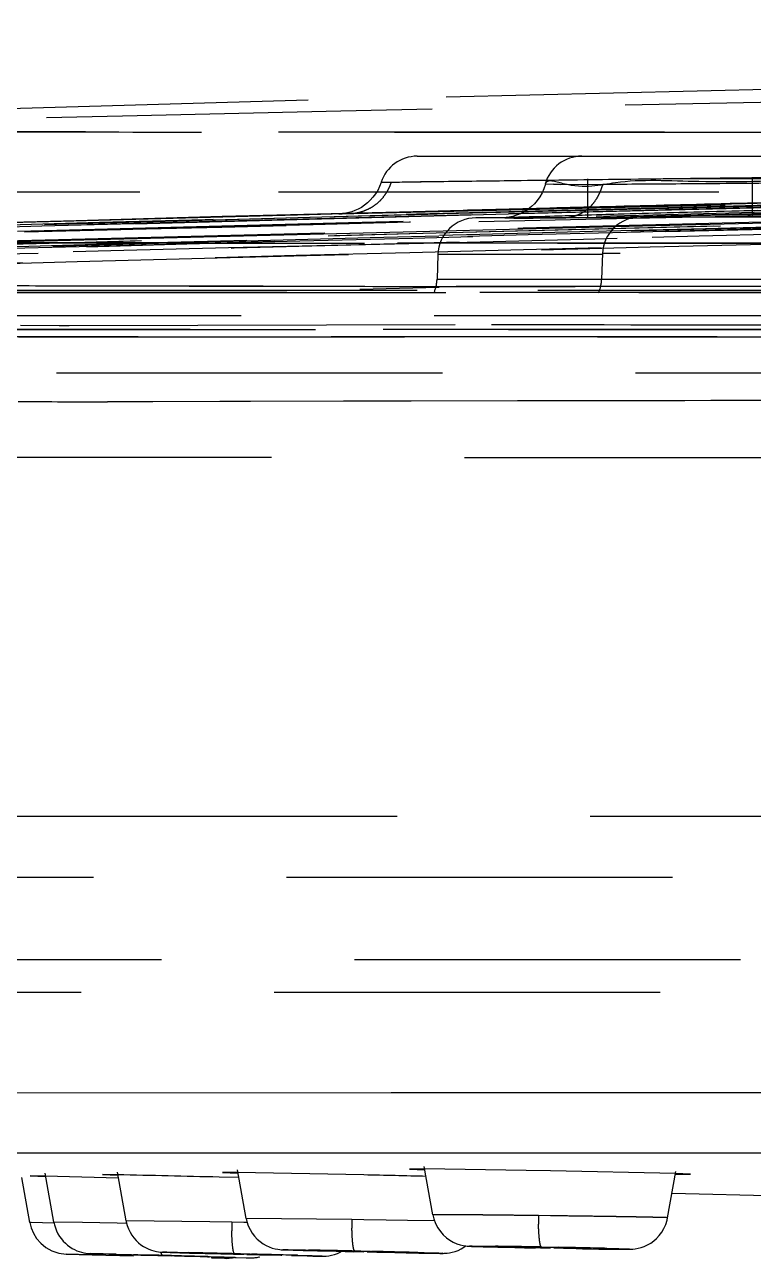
# Model space of a CAD drawing. Header units: millimetres. Extents: x 3819 to 4365, y -2661 to -1889.
# Drawn here: x 4150.827 to 4153.224, y -2175.656 to -2171.597 of the extents above; entities that cross this region are included whole.
import ezdxf

# ---------------------------------------------------------------- set-up
doc = ezdxf.new("R2010")
doc.units = ezdxf.units.MM
doc.header["$LTSCALE"] = 0.1
doc.linetypes.add('HIDDENX2', pattern=[19.05, 12.7, -6.35])
doc.layers.add('HIDDEN', color=8, linetype='HIDDENX2')

msp = doc.modelspace()

# ---------------------------------------------------------------- linework, layer by layer
at = {"layer": 'HIDDEN'}
for p, q in [((4152.1181, -2172.0295), (4156.6643, -2172.0295)), ((4155.304, -2172.0779), (4152.001, -2172.1155)), ((4156.103, -2172.1045), (4152.6794, -2172.1045)), ((4152.6794, -2172.2295), (4152.6794, -2172.1045)), ((4153.221, -2172.2295), (4153.221, -2172.1045)), ((4151.8624, -2172.2194), (4155.4242, -2172.1351)), ((4151.9994, -2172.1155), (4152.0335, -2172.1149)), ((4152.001, -2172.1155), (4151.9994, -2172.1155)), ((4152.5663, -2172.1217), (4152.5391, -2172.1222)), ((4152.5882, -2172.1222), (4152.5663, -2172.1222)), ((4152.589, -2172.1223), (4152.7289, -2172.1216)), ((4151.4767, -2172.2284), (4148.7674, -2172.3055)), ((4151.8962, -2172.2181), (4151.8591, -2172.2193)), ((4152.4451, -2172.2301), (4152.4562, -2172.2296)), ((4152.4562, -2172.2296), (4152.4691, -2172.2291)), ((4152.4691, -2172.2291), (4152.4889, -2172.2284)), ((4152.4889, -2172.2284), (4152.5122, -2172.2276)), ((4152.5122, -2172.2276), (4152.5393, -2172.2267)), ((4152.5393, -2172.2267), (4152.5703, -2172.2257)), ((4152.5703, -2172.2257), (4152.6056, -2172.2246)), ((4152.6056, -2172.2246), (4152.6454, -2172.2234)), ((4152.6454, -2172.2234), (4152.6899, -2172.2221)), ((4152.6899, -2172.2221), (4152.7392, -2172.2207)), ((4152.7392, -2172.2207), (4152.7657, -2172.2199)), ((4152.8378, -2172.2179), (4152.9016, -2172.2162)), ((4152.8531, -2172.2295), (4156.4709, -2172.2295)), ((4152.9016, -2172.2162), (4152.9531, -2172.2148)), ((4152.9531, -2172.2148), (4153.008, -2172.2134)), ((4153.008, -2172.2134), (4153.0661, -2172.2118)), ((4153.0661, -2172.2118), (4153.1276, -2172.2103)), ((4153.1276, -2172.2103), (4153.1925, -2172.2086)), ((4153.1925, -2172.2086), (4153.2376, -2172.2075)), ((4152.8271, -2172.2325), (4152.3114, -2172.2325)), ((4152.412, -2172.2317), (4152.4136, -2172.2316)), ((4152.4136, -2172.2316), (4152.416, -2172.2314)), ((4152.416, -2172.2314), (4152.421, -2172.2312)), ((4152.421, -2172.2312), (4152.4275, -2172.2308)), ((4152.4275, -2172.2308), (4152.4355, -2172.2305)), ((4152.4355, -2172.2305), (4152.4451, -2172.2301)), ((4152.436, -2172.2336), (4152.4536, -2172.2336)), ((4152.6027, -2172.232), (4152.4365, -2172.2336)), ((4152.4536, -2172.2336), (4152.4748, -2172.2334)), ((4152.4748, -2172.2334), (4152.5, -2172.2332)), ((4152.5, -2172.2332), (4152.5295, -2172.2329)), ((4152.5295, -2172.2329), (4152.5636, -2172.2325)), ((4152.5636, -2172.2325), (4152.6024, -2172.232)), ((4152.7282, -2172.3502), (4152.7252, -2172.4339)), ((4156.5959, -2172.3502), (4152.7282, -2172.3502)), ((4152.1864, -2172.3532), (4152.1836, -2172.4339)), ((4152.7281, -2172.3532), (4152.1864, -2172.3532)), ((4148.705, -2172.4701), (4166.5348, -2172.4701)), ((4148.7139, -2172.4701), (4170.6678, -2172.4701)), ((4148.9427, -2172.4702), (4169.3362, -2172.4702)), ((4152.1902, -2172.4611), (4151.9291, -2172.4682)), ((4152.1836, -2172.4339), (4155.7169, -2172.4339)), ((4148.4109, -2172.4782), (4150.9429, -2172.4782)), ((4195.5047, -2172.4781), (4148.4585, -2172.4781)), ((4150.9429, -2172.4782), (4187.1331, -2172.4782)), ((4170.5888, -2172.5546), (4148.6996, -2172.5546)), ((4150.8137, -2172.5859), (4150.9405, -2172.5863)), ((4150.9405, -2172.5863), (4150.9486, -2172.5863)), ((4150.9486, -2172.5863), (4150.9728, -2172.5864)), ((4150.9728, -2172.5864), (4152.3628, -2172.5836)), ((4152.3628, -2172.5836), (4152.4868, -2172.5836)), ((4152.4868, -2172.5836), (4152.5232, -2172.5837)), ((4152.5232, -2172.5837), (4152.5942, -2172.5838)), ((4152.5942, -2172.5838), (4152.7335, -2172.5839)), ((4152.7335, -2172.5839), (4152.8208, -2172.5841)), ((4152.8208, -2172.5841), (4152.9043, -2172.5842)), ((4148.9016, -2172.6236), (4160.7251, -2172.6237)), ((4153.2759, -2172.5999), (4149.4467, -2172.5999)), ((4150.5138, -2172.5999), (4155.4802, -2172.5999)), ((4149.0261, -2172.7421), (4160.7339, -2172.7421)), ((4151.1112, -2172.8375), (4151.0998, -2172.8375)), ((4151.2002, -2172.8375), (4151.1112, -2172.8375)), ((4151.2486, -2172.8375), (4151.2002, -2172.8375)), ((4151.4687, -2172.837), (4151.2486, -2172.8375)), ((4151.57, -2172.8368), (4151.4687, -2172.837)), ((4151.8761, -2172.8358), (4151.57, -2172.8368)), ((4151.9152, -2172.8357), (4151.8761, -2172.8358)), ((4152.004, -2172.8355), (4151.9152, -2172.8357)), ((4152.0987, -2172.8353), (4152.004, -2172.8355)), ((4152.4482, -2172.8346), (4152.0987, -2172.8353)), ((4152.6383, -2172.8344), (4152.4482, -2172.8346)), ((4152.659, -2172.8344), (4152.6383, -2172.8344)), ((4152.9987, -2172.8341), (4152.659, -2172.8344)), ((4153.0845, -2172.834), (4152.9987, -2172.8341)), ((4153.3714, -2172.8339), (4153.0845, -2172.834)), ((4153.5442, -2173.0221), (4148.0859, -2173.02)), ((4150.9182, -2174.2024), (4150.1616, -2174.2026)), ((4150.9808, -2174.2023), (4150.9182, -2174.2024)), ((4151.0563, -2174.2024), (4150.9808, -2174.2023)), ((4151.532, -2174.2025), (4151.0563, -2174.2024)), ((4151.585, -2174.2025), (4151.532, -2174.2025)), ((4151.6864, -2174.2026), (4151.585, -2174.2025)), ((4169.1971, -2174.2026), (4151.6864, -2174.2026)), ((4155.0867, -2174.6746), (4148.0983, -2174.6746)), ((4147.8382, -2174.7808), (4196.1253, -2174.7808)), ((4152.033, -2175.1117), (4148.7542, -2175.1137)), ((4152.0829, -2175.1117), (4152.033, -2175.1117)), ((4152.4269, -2175.1116), (4152.0829, -2175.1117)), ((4152.5453, -2175.1116), (4152.4269, -2175.1116)), ((4152.5564, -2175.1116), (4152.5453, -2175.1116)), ((4152.6764, -2175.1116), (4152.5564, -2175.1116)), ((4153.0084, -2175.1116), (4152.6764, -2175.1116)), ((4153.0597, -2175.1116), (4153.0084, -2175.1116)), ((4154.0146, -2175.1117), (4153.0597, -2175.1116)), ((4150.685, -2175.3094), (4150.95, -2175.3093)), ((4150.95, -2175.3093), (4151.25, -2175.3092)), ((4151.25, -2175.3092), (4151.475, -2175.3091)), ((4151.475, -2175.3091), (4151.5463, -2175.3091)), ((4151.5463, -2175.3091), (4151.5746, -2175.3091)), ((4151.5746, -2175.3091), (4151.9094, -2175.309)), ((4151.9094, -2175.309), (4151.9418, -2175.309)), ((4151.9418, -2175.309), (4152.2624, -2175.309)), ((4152.2624, -2175.309), (4152.4009, -2175.309)), ((4152.4009, -2175.309), (4152.555, -2175.309)), ((4152.555, -2175.309), (4152.6445, -2175.309)), ((4152.6445, -2175.309), (4153.0173, -2175.309)), ((4153.0173, -2175.309), (4153.045, -2175.309)), ((4153.045, -2175.309), (4154.0696, -2175.309)), ((4152.1699, -2175.5131), (4152.1418, -2175.3539)), ((4150.8439, -2175.539), (4150.8177, -2175.3901)), ((4150.8949, -2175.3862), (4150.8455, -2175.3852)), ((4150.8455, -2175.3852), (4150.8952, -2175.3869)), ((4150.9231, -2175.5374), (4150.8947, -2175.3765)), ((4151.1352, -2175.3923), (4150.8949, -2175.3862)), ((4151.1322, -2175.3816), (4151.0829, -2175.3809)), ((4151.0829, -2175.3809), (4151.1327, -2175.3828)), ((4151.1604, -2175.5328), (4151.1321, -2175.3723)), ((4151.5321, -2175.3908), (4151.4665, -2175.3892)), ((4151.5276, -2175.3738), (4151.4783, -2175.3736)), ((4151.4783, -2175.3736), (4151.5284, -2175.3756)), ((4151.5557, -2175.5249), (4151.5275, -2175.3649)), ((4151.9428, -2175.382), (4151.5276, -2175.3738)), ((4152.1419, -2175.3622), (4152.0926, -2175.3625)), ((4152.0926, -2175.3625), (4152.143, -2175.3648)), ((4152.4763, -2175.3668), (4152.1419, -2175.3622)), ((4152.557, -2175.3682), (4152.4763, -2175.3668)), ((4152.9684, -2175.3774), (4152.557, -2175.3682)), ((4152.9419, -2175.5228), (4152.9687, -2175.3711)), ((4153.0179, -2175.3798), (4152.9684, -2175.3774)), ((4152.9685, -2175.3803), (4153.0179, -2175.3798)), ((4152.9562, -2175.4422), (4154.1502, -2175.4711)), ((4152.5568, -2175.5163), (4152.5171, -2175.5158)), ((4150.8481, -2175.539), (4150.844, -2175.5389)), ((4150.9226, -2175.5403), (4150.8481, -2175.539)), ((4151.0169, -2175.5388), (4150.9231, -2175.5374)), ((4151.1312, -2175.5408), (4151.0169, -2175.5388)), ((4151.1619, -2175.5413), (4151.1312, -2175.5408)), ((4151.4363, -2175.5367), (4151.1605, -2175.5328)), ((4151.5083, -2175.5379), (4151.4363, -2175.5367)), ((4151.5476, -2175.5385), (4151.5083, -2175.5379)), ((4151.5593, -2175.5388), (4151.5476, -2175.5386)), ((4151.9033, -2175.529), (4151.5558, -2175.5248)), ((4151.9428, -2175.5296), (4151.9033, -2175.529)), ((4152.0157, -2175.5307), (4151.9428, -2175.5296)), ((4152.086, -2175.5318), (4152.0157, -2175.5307)), ((4152.1766, -2175.5334), (4152.086, -2175.5318)), ((4150.8969, -2175.6206), (4150.9168, -2175.6316)), ((4150.9168, -2175.6316), (4150.9395, -2175.6391)), ((4150.9395, -2175.6391), (4150.9636, -2175.6422)), ((4151.2893, -2175.6365), (4151.3057, -2175.637)), ((4151.3057, -2175.637), (4151.3697, -2175.6389)), ((4151.3697, -2175.6389), (4151.4718, -2175.6416)), ((4151.4254, -2175.6396), (4151.4226, -2175.6396)), ((4151.4226, -2175.6396), (4151.5147, -2175.6422)), ((4151.5051, -2175.6413), (4151.4254, -2175.6396)), ((4151.6823, -2175.6285), (4151.6922, -2175.6289)), ((4151.6922, -2175.6289), (4151.7106, -2175.6295)), ((4151.7106, -2175.6295), (4151.7433, -2175.6304)), ((4151.7433, -2175.6304), (4151.7902, -2175.6316)), ((4151.7902, -2175.6316), (4151.8517, -2175.6332)), ((4151.8206, -2175.6312), (4151.8178, -2175.6313)), ((4151.8178, -2175.6313), (4151.9099, -2175.6339)), ((4151.9, -2175.6326), (4151.8206, -2175.6312)), ((4151.8517, -2175.6332), (4151.9095, -2175.6345)), ((4151.9324, -2175.6333), (4151.9, -2175.6326)), ((4151.9099, -2175.6339), (4151.9428, -2175.6346)), ((4151.9131, -2175.6323), (4151.9685, -2175.6335)), ((4151.9428, -2175.6335), (4151.9324, -2175.6333)), ((4151.9651, -2175.634), (4151.9428, -2175.6335)), ((4151.9532, -2175.6349), (4151.9856, -2175.6356)), ((4152.0678, -2175.6369), (4151.9651, -2175.634)), ((4152.037, -2175.6365), (4152.065, -2175.6369)), ((4152.0448, -2175.6375), (4152.0818, -2175.6382)), ((4152.065, -2175.6369), (4152.0678, -2175.6369)), ((4152.0818, -2175.6382), (4152.124, -2175.639)), ((4152.124, -2175.639), (4152.1497, -2175.6394)), ((4152.1497, -2175.6394), (4152.1701, -2175.6397)), ((4152.1701, -2175.6397), (4152.1855, -2175.6399)), ((4152.1855, -2175.6399), (4152.1932, -2175.64)), ((4152.3098, -2175.6174), (4152.3213, -2175.6177)), ((4152.3213, -2175.6177), (4152.3353, -2175.6181)), ((4152.3353, -2175.6181), (4152.3618, -2175.6188)), ((4152.3618, -2175.6188), (4152.3838, -2175.6194)), ((4152.3838, -2175.6194), (4152.4097, -2175.62)), ((4152.4097, -2175.62), (4152.4391, -2175.6207)), ((4152.4345, -2175.6188), (4152.4318, -2175.619)), ((4152.4318, -2175.619), (4152.5243, -2175.6215)), ((4152.5136, -2175.6197), (4152.4345, -2175.6188)), ((4152.4391, -2175.6207), (4152.4718, -2175.6214)), ((4152.4718, -2175.6214), (4152.5075, -2175.6221)), ((4152.5459, -2175.6203), (4152.5136, -2175.6197)), ((4152.5243, -2175.6215), (4152.5568, -2175.6221)), ((4152.5274, -2175.619), (4152.5828, -2175.6201)), ((4152.5567, -2175.6205), (4152.5459, -2175.6203)), ((4152.58, -2175.6209), (4152.5567, -2175.6205)), ((4152.5677, -2175.6223), (4152.6, -2175.6229)), ((4152.6817, -2175.6236), (4152.58, -2175.6209)), ((4152.6511, -2175.6236), (4152.679, -2175.6237)), ((4152.6619, -2175.6249), (4152.6903, -2175.6253)), ((4152.664, -2175.6249), (4152.6918, -2175.6253)), ((4152.679, -2175.6237), (4152.6817, -2175.6236)), ((4152.6903, -2175.6253), (4152.7159, -2175.6257)), ((4152.6918, -2175.6253), (4152.717, -2175.6257)), ((4152.7159, -2175.6257), (4152.7386, -2175.626)), ((4152.717, -2175.6257), (4152.7395, -2175.626)), ((4152.7386, -2175.626), (4152.7582, -2175.6262)), ((4152.7395, -2175.626), (4152.7669, -2175.6263)), ((4152.7592, -2175.6262), (4152.7759, -2175.6264)), ((4152.7759, -2175.6264), (4152.7898, -2175.6264)), ((4152.7898, -2175.6264), (4152.8009, -2175.6265)), ((4152.8009, -2175.6265), (4152.8097, -2175.6265)), ((4150.9638, -2175.6422), (4151.0492, -2175.6445)), ((4151.0452, -2175.6444), (4150.9638, -2175.6422)), ((4151.1282, -2175.6426), (4151.043, -2175.6406)), ((4151.0436, -2175.6407), (4151.0476, -2175.6408)), ((4151.0892, -2175.6455), (4151.0452, -2175.6444)), ((4151.0476, -2175.6408), (4151.0851, -2175.642)), ((4151.0492, -2175.6445), (4151.1852, -2175.6481)), ((4151.0851, -2175.642), (4151.1041, -2175.6425)), ((4151.1041, -2175.6425), (4151.1209, -2175.643)), ((4151.1209, -2175.643), (4151.1333, -2175.6434)), ((4151.1282, -2175.6426), (4151.2802, -2175.6465)), ((4151.1333, -2175.6434), (4151.1467, -2175.6437)), ((4151.1467, -2175.6437), (4151.1611, -2175.6441)), ((4151.1611, -2175.6441), (4151.1764, -2175.6446)), ((4151.1764, -2175.6446), (4151.1925, -2175.645)), ((4151.1882, -2175.6444), (4151.1853, -2175.6444)), ((4151.1853, -2175.6444), (4151.2774, -2175.647)), ((4151.1925, -2175.645), (4151.2095, -2175.6455)), ((4151.268, -2175.6464), (4151.1987, -2175.6447)), ((4151.3004, -2175.6473), (4151.268, -2175.6464)), ((4151.2774, -2175.647), (4151.3103, -2175.6479)), ((4151.2802, -2175.6465), (4151.3356, -2175.648)), ((4151.3103, -2175.6475), (4151.3004, -2175.6473)), ((4151.3315, -2175.6481), (4151.3103, -2175.6475)), ((4151.3202, -2175.6482), (4151.3526, -2175.649)), ((4151.3432, -2175.6484), (4151.3315, -2175.6481)), ((4151.3356, -2175.648), (4151.487, -2175.6521)), ((4151.43, -2175.6508), (4151.3432, -2175.6484)), ((4151.3526, -2175.649), (4151.4042, -2175.6503)), ((4151.4042, -2175.6503), (4151.4219, -2175.6508)), ((4151.4353, -2175.651), (4151.43, -2175.6508)), ((4151.4324, -2175.651), (4151.4353, -2175.651)), ((4151.4837, -2175.6526), (4151.4391, -2175.6515)), ((4151.4671, -2175.6557), (4151.4407, -2175.655)), ((4151.4432, -2175.6551), (4151.4845, -2175.6562)), ((4151.4614, -2175.6521), (4151.5206, -2175.6536)), ((4151.4836, -2175.6562), (4151.4671, -2175.6557)), ((4151.4718, -2175.6416), (4151.5136, -2175.6427)), ((4151.4893, -2175.6563), (4151.4836, -2175.6562)), ((4151.5199, -2175.6535), (4151.4837, -2175.6526)), ((4151.4845, -2175.6562), (4151.4893, -2175.6563)), ((4151.487, -2175.6521), (4151.5224, -2175.6531)), ((4151.5375, -2175.6421), (4151.5051, -2175.6413)), ((4151.5147, -2175.6422), (4151.5476, -2175.6431)), ((4151.5177, -2175.6411), (4151.573, -2175.6425)), ((4151.5199, -2175.6535), (4151.5686, -2175.6546)), ((4151.5206, -2175.6536), (4151.5557, -2175.6544)), ((4151.5476, -2175.6423), (4151.5375, -2175.6421)), ((4151.5692, -2175.6429), (4151.5476, -2175.6423)), ((4151.5557, -2175.6544), (4151.5667, -2175.6546)), ((4151.5577, -2175.6433), (4151.5901, -2175.6441)), ((4151.5667, -2175.6546), (4151.5694, -2175.6546)), ((4151.6726, -2175.6458), (4151.5692, -2175.6429)), ((4151.6416, -2175.6453), (4151.6697, -2175.6458)), ((4151.6697, -2175.6458), (4151.6726, -2175.6458)), ((4151.7052, -2175.6473), (4151.756, -2175.6484)), ((4151.7575, -2175.6484), (4151.7214, -2175.6476)), ((4151.756, -2175.6484), (4151.7746, -2175.6488)), ((4151.7746, -2175.6488), (4151.7926, -2175.6491)), ((4151.7926, -2175.6491), (4151.8017, -2175.6492)), ((4151.8017, -2175.6492), (4151.8061, -2175.6492)), ((4152.1932, -2175.64), (4152.1993, -2175.64))]:
    msp.add_line(p, q, dxfattribs=at)
for points in [[(4166.8511, -2171.5967), (4162.9688, -2171.6325), (4159.1334, -2171.687), (4155.3877, -2171.7588), (4151.7594, -2171.8457)], [(4151.7594, -2171.8457), (4148.2345, -2171.9466), (4148.2321, -2171.9467), (4148.2287, -2171.9469), (4148.2246, -2171.9471), (4148.2199, -2171.9474), (4148.2146, -2171.9479), (4148.2092, -2171.9485), (4148.2035, -2171.9492), (4148.1976, -2171.9501), (4148.1915, -2171.9512), (4148.1852, -2171.9524), (4148.1789, -2171.9537)], [(4166.4207, -2171.9748), (4163.4883, -2172.0017), (4160.5526, -2172.0398), (4157.6137, -2172.0893), (4154.6717, -2172.1501), (4151.7266, -2172.2222), (4148.7785, -2172.3056)], [(4166.4551, -2171.9746), (4163.5194, -2172.0015), (4160.5798, -2172.0397), (4157.6364, -2172.0892), (4154.6893, -2172.15), (4151.7384, -2172.2221), (4148.7839, -2172.3056)], [(4166.8198, -2171.9734), (4164.0354, -2171.9989), (4161.1774, -2172.036), (4158.2457, -2172.0851), (4155.2406, -2172.1465), (4152.1619, -2172.2203), (4149.0097, -2172.3069)], [(4167.0215, -2171.9728), (4164.3695, -2171.9971), (4161.5873, -2172.0332), (4158.6749, -2172.0818), (4155.6322, -2172.1436), (4152.4594, -2172.2188), (4149.1565, -2172.3077)], [(4168.1861, -2171.9697), (4165.6076, -2171.9962), (4162.893, -2172.0371), (4160.0424, -2172.0914), (4157.0557, -2172.1575), (4153.933, -2172.2329), (4150.6742, -2172.3141)], [(4167.5363, -2171.9713), (4165.0589, -2171.9947), (4162.4585, -2172.0297), (4159.7351, -2172.0761), (4156.8886, -2172.1336), (4153.9192, -2172.2016), (4150.8268, -2172.2786)], [(4166.4133, -2171.9748), (4163.2407, -2172.0043), (4160.1607, -2172.0456), (4157.1734, -2172.0974), (4154.2787, -2172.1587), (4151.4767, -2172.2284)], [(4152, -2172.1157), (4151.9947, -2172.1293), (4151.9884, -2172.142), (4151.981, -2172.1538), (4151.9729, -2172.1646), (4151.9641, -2172.1745), (4151.9548, -2172.1833), (4151.9449, -2172.1911), (4151.9346, -2172.1979), (4151.9241, -2172.2036), (4151.9134, -2172.2083), (4151.9029, -2172.2121), (4151.8933, -2172.2148), (4151.8834, -2172.217), (4151.8725, -2172.2186), (4151.8609, -2172.2194)], [(4152.5402, -2172.122), (4152.5352, -2172.1367), (4152.529, -2172.1504), (4152.5216, -2172.1633), (4152.5132, -2172.1751), (4152.504, -2172.1859), (4152.4941, -2172.1956), (4152.4837, -2172.2039), (4152.473, -2172.211), (4152.4624, -2172.2168), (4152.452, -2172.2215), (4152.4422, -2172.225), (4152.4334, -2172.2277), (4152.4262, -2172.2294), (4152.421, -2172.2304), (4152.4171, -2172.231), (4152.4146, -2172.2314), (4152.4129, -2172.2316), (4152.4119, -2172.2317), (4152.4114, -2172.2317), (4152.4113, -2172.2317), (4152.4115, -2172.2317), (4152.412, -2172.2317)], [(4151.8979, -2172.2181), (4151.9347, -2172.217), (4151.9843, -2172.2156), (4152.0468, -2172.2139), (4152.1215, -2172.2119), (4152.2081, -2172.2096), (4152.3059, -2172.207), (4152.4142, -2172.2042), (4152.5323, -2172.2012), (4152.6592, -2172.1979), (4152.7937, -2172.1945), (4152.9345, -2172.191), (4153.0799, -2172.1874), (4153.2285, -2172.1837)], [(4151.8609, -2172.2194), (4151.8631, -2172.2192), (4151.8666, -2172.2191), (4151.8714, -2172.2189)], [(4151.8714, -2172.2189), (4151.8868, -2172.2184), (4151.8979, -2172.2181)], [(4152.7657, -2172.2199), (4152.8227, -2172.2183), (4152.8378, -2172.2179)], [(4152.17, -2175.5131), (4152.1731, -2175.5264), (4152.1787, -2175.5418), (4152.1859, -2175.5558), (4152.1946, -2175.5684), (4152.2042, -2175.5793), (4152.2146, -2175.5887), (4152.2256, -2175.5966), (4152.237, -2175.6031), (4152.2486, -2175.6082), (4152.2597, -2175.6119), (4152.2699, -2175.6143), (4152.2783, -2175.6156), (4152.2835, -2175.6161), (4152.2872, -2175.6164), (4152.2904, -2175.6166), (4152.2933, -2175.6167), (4152.2967, -2175.6169), (4152.3006, -2175.617), (4152.3098, -2175.6174)], [(4150.8439, -2175.5385), (4150.8484, -2175.5564), (4150.8558, -2175.5741), (4150.8663, -2175.5911), (4150.88, -2175.6069), (4150.8969, -2175.6206)], [(4150.9231, -2175.5374), (4150.9249, -2175.5456), (4150.928, -2175.5561), (4150.9318, -2175.566), (4150.9365, -2175.5755), (4150.9418, -2175.5843), (4150.9477, -2175.5925), (4150.954, -2175.6001), (4150.9608, -2175.607), (4150.968, -2175.6132), (4150.9754, -2175.6187), (4150.983, -2175.6235), (4150.9908, -2175.6277), (4150.9985, -2175.6312), (4151.0062, -2175.6341), (4151.0137, -2175.6364), (4151.0211, -2175.6381), (4151.0279, -2175.6393), (4151.0337, -2175.6401), (4151.0381, -2175.6404), (4151.0403, -2175.6406), (4151.0415, -2175.6406), (4151.0436, -2175.6407)], [(4151.1605, -2175.5328), (4151.1612, -2175.5362), (4151.1643, -2175.5482), (4151.1684, -2175.5596), (4151.1735, -2175.5702), (4151.1794, -2175.5801), (4151.1861, -2175.5892), (4151.1933, -2175.5975), (4151.2011, -2175.605), (4151.2092, -2175.6115), (4151.2177, -2175.6173), (4151.2263, -2175.6222), (4151.235, -2175.6262), (4151.2437, -2175.6295), (4151.2521, -2175.632), (4151.2602, -2175.6339), (4151.2673, -2175.635), (4151.2723, -2175.6356), (4151.2758, -2175.6359), (4151.2779, -2175.636), (4151.2794, -2175.6361), (4151.2811, -2175.6362), (4151.2828, -2175.6362), (4151.2893, -2175.6365)], [(4151.5558, -2175.5248), (4151.5582, -2175.5355), (4151.5627, -2175.5491), (4151.5685, -2175.5617), (4151.5755, -2175.5733), (4151.5835, -2175.5838), (4151.5921, -2175.5931), (4151.6014, -2175.6012), (4151.6112, -2175.6082), (4151.6212, -2175.614), (4151.6313, -2175.6188), (4151.6415, -2175.6225), (4151.6511, -2175.625), (4151.6596, -2175.6267), (4151.6664, -2175.6276), (4151.6704, -2175.6279), (4151.673, -2175.6281), (4151.6753, -2175.6282), (4151.6773, -2175.6283), (4151.6823, -2175.6285)], [(4152.8097, -2175.6265), (4152.8133, -2175.6264), (4152.8165, -2175.6264), (4152.8198, -2175.6263), (4152.8235, -2175.6262), (4152.8283, -2175.6259), (4152.8358, -2175.625), (4152.8449, -2175.6234), (4152.8548, -2175.6209), (4152.8653, -2175.6172), (4152.876, -2175.6123), (4152.8865, -2175.6062), (4152.8965, -2175.5991), (4152.9059, -2175.5908), (4152.9147, -2175.5813), (4152.9228, -2175.5704), (4152.93, -2175.5583), (4152.9359, -2175.5449), (4152.9403, -2175.5305), (4152.9419, -2175.5228)], [(4151.8061, -2175.6492), (4151.8079, -2175.6492), (4151.8102, -2175.6492), (4151.8139, -2175.6491), (4151.8192, -2175.6488), (4151.8272, -2175.6479), (4151.8366, -2175.6462), (4151.8461, -2175.6437), (4151.8558, -2175.6402), (4151.8652, -2175.636), (4151.8723, -2175.632)], [(4152.1993, -2175.64), (4152.2018, -2175.64), (4152.2043, -2175.64), (4152.207, -2175.6399), (4152.2108, -2175.6398), (4152.2171, -2175.6393), (4152.225, -2175.6382), (4152.2338, -2175.6365), (4152.2432, -2175.6338), (4152.253, -2175.6302), (4152.2628, -2175.6255), (4152.2723, -2175.62), (4152.2785, -2175.6156)], [(4152.2786, -2175.6156), (4152.2822, -2175.616), (4152.284, -2175.6161)], [(4151.2095, -2175.6455), (4151.2182, -2175.6457), (4151.2363, -2175.6462)], [(4151.2363, -2175.6462), (4151.2455, -2175.6464), (4151.2646, -2175.647)], [(4151.2646, -2175.647), (4151.2743, -2175.6472), (4151.276, -2175.6473)], [(4151.4895, -2175.6564), (4151.5105, -2175.6551), (4151.5177, -2175.6535)], [(4151.5694, -2175.6546), (4151.5709, -2175.6546), (4151.5732, -2175.6546), (4151.5766, -2175.6545), (4151.5819, -2175.6542), (4151.5882, -2175.6536), (4151.5945, -2175.6526), (4151.6011, -2175.6512)], [(4151.576, -2175.6546), (4151.5781, -2175.6545), (4151.5842, -2175.654), (4151.5914, -2175.6531), (4151.5986, -2175.6517)]]:
    msp.add_lwpolyline(points, dxfattribs=at)
for centre, radius, start, end in [((4172.0666, -2943.8379), 771.8113, 90.4170255, 91.7289886), ((4172.047, -2942.2396), 770.2129, 90.4180088, 91.7305396), ((4152.1181, -2172.1545), 0.125, 90, 161.7903), ((4152.6598, -2172.1545), 0.125, 90, 164.7683), ((4171.9809, -3085.6001), 913.5665, 90.6755085, 91.3268243), ((4152.8531, -2172.3546), 0.125, 90, 178), ((4152.3114, -2172.3575), 0.125, 90, 178), ((4152.0587, -2172.4296), 0.125, 336.8962, 358), ((4152.6003, -2172.4296), 0.125, 336.8959, 358), ((4151.1198, -2074.8908), 97.9467, 269.816426, 269.988306), ((4149.4147, -2257.8942), 82.5305, 88.575482, 88.807561), ((4149.7977, -2272.5782), 97.2199, 88.614532, 88.735716), ((4153.6053, -2175.5164), 1.0883, 179.9653, 181.4257), ((4152.6186, -2175.5464), 1.1103, 179.5593, 180.9932), ((4153.0044, -2175.5342), 1.1011, 179.7278, 181.1729), ((4150.0645, -2234.031), 58.4079, 88.574325, 88.723495), ((4151.0165, -2215.968), 40.3457, 88.72652, 88.94238), ((4150.8525, -2224.5035), 48.8827, 88.51426, 88.69189), ((4152.3346, -2158.874), 16.7652, 268.80717, 268.9827), ((4152.0238, -2202.8693), 27.2549, 88.94112, 89.26048), ((4151.941, -2208.7425), 33.1287, 88.6278, 88.89004), ((4152.7847, -2164.3492), 11.2752, 269.06142, 269.3215), ((4151.1188, -2179.0289), 3.3852, 88.6474, 88.8252), ((4151.5018, -2172.2666), 3.3851, 268.6474, 268.8252), ((4149.7868, -2246.2248), 70.6049, 88.427408, 88.550343), ((4152.1723, -2151.305), 24.3461, 268.62973, 268.75091)]:
    msp.add_arc(centre, radius, start, end, dxfattribs=at)
for points, knots in [([(4148.9939, -2171.9481), (4152.8245, -2171.8522), (4160.4868, -2171.7082), (4171.9822, -2171.6362), (4183.4775, -2171.7082), (4191.1398, -2171.8522), (4194.9704, -2171.9482)], [0, 0, 0, 0, 0.25, 0.5, 0.75, 1, 1, 1, 1]), ([(4148.2339, -2171.9467), (4148.2345, -2171.9467), (4148.237, -2171.9467), (4148.2426, -2171.9467), (4148.2518, -2171.9467), (4148.2716, -2171.9467), (4148.3055, -2171.9468), (4148.3845, -2171.9469), (4148.52, -2171.9472), (4148.6799, -2171.9475), (4148.8371, -2171.9478), (4148.9784, -2171.948), (4149.1434, -2171.9484), (4149.3463, -2171.9487), (4149.6089, -2171.949), (4149.8759, -2171.9493), (4150.1381, -2171.9495), (4150.3788, -2171.9496), (4150.6535, -2171.9497), (4151.0952, -2171.9499), (4151.7477, -2171.9501), (4152.6447, -2171.9502), (4153.6852, -2171.9502), (4154.8514, -2171.95), (4156.119, -2171.9498), (4157.9414, -2171.9496), (4159.8238, -2171.9493), (4161.7505, -2171.949), (4163.2285, -2171.9488), (4164.7182, -2171.9487), (4166.2168, -2171.9488), (4167.7232, -2171.9493), (4169.1877, -2171.95), (4170.6079, -2171.9509), (4171.5234, -2171.9513), (4171.9815, -2171.9514)], [0, 0, 0, 0, 0.000078, 0.000312, 0.000702, 0.001247, 0.002806, 0.004989, 0.011227, 0.019924, 0.025187, 0.031083, 0.037783, 0.046023, 0.056721, 0.070956, 0.07975, 0.089844, 0.10137, 0.114443, 0.145647, 0.183798, 0.227763, 0.277088, 0.331133, 0.387887, 0.507311, 0.568943, 0.631279, 0.694023, 0.75713, 0.820596, 0.884336, 0.942135, 1, 1, 1, 1]), ([(4148.7784, -2172.3056), (4150.7426, -2172.2463), (4154.6671, -2172.1427), (4160.548, -2172.0324), (4164.4646, -2171.989), (4166.4207, -2171.9748)], [0, 0, 0, 0, 0.334098, 0.667429, 1, 1, 1, 1]), ([(4166.4551, -2171.9746), (4164.4967, -2171.9888), (4160.5745, -2172.0322), (4154.6839, -2172.1426), (4150.7522, -2172.2462), (4148.7839, -2172.3056)], [0, 0, 0, 0, 0.332429, 0.665762, 1, 1, 1, 1]), ([(4166.6848, -2171.9739), (4164.606, -2171.9891), (4160.5605, -2172.036), (4154.6611, -2172.1515), (4150.8409, -2172.2525), (4148.987, -2172.3068)], [0, 0, 0, 0, 0.352331, 0.685663, 1, 1, 1, 1]), ([(4171.9817, -2171.9504), (4171.8321, -2171.9504), (4171.5333, -2171.9504), (4171.0842, -2171.9502), (4170.6345, -2171.95), (4170.1874, -2171.9497), (4169.7472, -2171.9495), (4169.3116, -2171.9494), (4168.8705, -2171.9492), (4168.4096, -2171.9491), (4167.9145, -2171.9489), (4167.3709, -2171.9488), (4166.7653, -2171.9488), (4166.0854, -2171.9487), (4165.3203, -2171.9487), (4164.4602, -2171.9487), (4163.4977, -2171.9487), (4162.4218, -2171.9488), (4161.2203, -2171.9491), (4159.9073, -2171.9493), (4158.5615, -2171.9494), (4157.2859, -2171.9497), (4156.1528, -2171.9499), (4155.1631, -2171.95), (4154.2881, -2171.9501), (4153.5036, -2171.9501), (4152.7976, -2171.9501), (4152.1634, -2171.9501), (4151.5932, -2171.95), (4151.0779, -2171.9499), (4150.6102, -2171.9497), (4150.1889, -2171.9495), (4149.8181, -2171.9493), (4149.5002, -2171.9489), (4149.2319, -2171.9485), (4149.0685, -2171.9483), (4148.9939, -2171.9481)], [0, 0, 0, 0, 0.019536, 0.038982, 0.058621, 0.078223, 0.09732, 0.11608, 0.135062, 0.154893, 0.176221, 0.199673, 0.22584, 0.25526, 0.288397, 0.325695, 0.367502, 0.413999, 0.466116, 0.524291, 0.585359, 0.641741, 0.690769, 0.733236, 0.770895, 0.804967, 0.835605, 0.86304, 0.887734, 0.910011, 0.930285, 0.948779, 0.964986, 0.978676, 0.99027, 1, 1, 1, 1]), ([(4149.0098, -2172.3069), (4150.8727, -2172.2526), (4154.7144, -2172.1515), (4160.6512, -2172.0356), (4164.7251, -2171.9886), (4166.8199, -2171.9734)], [0, 0, 0, 0, 0.313872, 0.647204, 1, 1, 1, 1]), ([(4149.1269, -2172.3076), (4150.9577, -2172.2551), (4154.7581, -2172.1551), (4160.6674, -2172.0372), (4164.746, -2171.9888), (4166.8547, -2171.9733)], [0, 0, 0, 0, 0.309886, 0.643216, 1, 1, 1, 1]), ([(4167.0216, -2171.9728), (4164.8934, -2171.9882), (4160.7801, -2172.0367), (4154.8251, -2172.1551), (4150.9984, -2172.2554), (4149.1566, -2172.3078)], [0, 0, 0, 0, 0.357311, 0.690642, 1, 1, 1, 1]), ([(4167.3099, -2171.9719), (4165.1439, -2171.9882), (4161.0053, -2172.0408), (4155.0877, -2172.1656), (4151.3361, -2172.263), (4149.5568, -2172.3101)], [0, 0, 0, 0, 0.365951, 0.699282, 1, 1, 1, 1]), ([(4150.545, -2172.3138), (4151.0107, -2172.3022), (4151.9426, -2172.2788), (4153.3959, -2172.2422), (4154.9058, -2172.2045), (4156.5278, -2172.1649), (4158.2068, -2172.1256), (4159.999, -2172.0865), (4161.8484, -2172.0501), (4163.8113, -2172.0169), (4165.8308, -2171.9894), (4167.2149, -2171.9758), (4167.907, -2171.9703)], [0, 0, 0, 0, 0.08048, 0.161025, 0.251157, 0.341392, 0.441323, 0.541288, 0.651081, 0.760873, 0.880434, 1, 1, 1, 1]), ([(4168.1863, -2171.9697), (4167.4844, -2171.975), (4166.0806, -2171.9887), (4164.034, -2172.0164), (4162.0466, -2172.0498), (4160.1774, -2172.0865), (4158.3678, -2172.126), (4156.6763, -2172.1654), (4155.0442, -2172.205), (4153.529, -2172.2427), (4152.0727, -2172.2792), (4151.1406, -2172.3024), (4150.6747, -2172.314)], [0, 0, 0, 0, 0.120226, 0.240446, 0.350569, 0.460687, 0.560657, 0.660585, 0.75049, 0.840289, 0.920178, 1, 1, 1, 1]), ([(4150.827, -2172.2785), (4152.5147, -2172.2349), (4156.0588, -2172.146), (4161.6285, -2172.0337), (4165.5108, -2171.9862), (4167.5364, -2171.9713)], [0, 0, 0, 0, 0.303056, 0.636386, 1, 1, 1, 1]), ([(4166.7949, -2172.0456), (4164.8159, -2172.061), (4160.8579, -2172.1062), (4154.9212, -2172.2174), (4150.9639, -2172.3204), (4148.9853, -2172.3791)], [0, 0, 0, 0, 0.333299, 0.666632, 1, 1, 1, 1]), ([(4149.0152, -2172.3791), (4150.9808, -2172.3216), (4154.9123, -2172.2172), (4160.8108, -2172.1074), (4164.7437, -2172.0606), (4166.7103, -2172.0462)], [0, 0, 0, 0, 0.33331, 0.666643, 1, 1, 1, 1]), ([(4149.1274, -2172.3801), (4151.1118, -2172.3237), (4155.0807, -2172.2183), (4161.0348, -2172.1088), (4165.0043, -2172.0595), (4166.989, -2172.0451)], [0, 0, 0, 0, 0.333376, 0.666709, 1, 1, 1, 1]), ([(4166.887, -2172.0455), (4164.9169, -2172.0617), (4160.9771, -2172.1081), (4155.0682, -2172.2195), (4151.1297, -2172.3217), (4149.1608, -2172.3798)], [0, 0, 0, 0, 0.333361, 0.666693, 1, 1, 1, 1]), ([(4167.4936, -2172.0433), (4165.5728, -2172.0586), (4161.6594, -2172.1054), (4155.6826, -2172.2273), (4151.6268, -2172.3266), (4149.5631, -2172.3823)], [0, 0, 0, 0, 0.321332, 0.654668, 1, 1, 1, 1]), ([(4149.6018, -2172.3821), (4151.6442, -2172.3264), (4155.659, -2172.2273), (4161.5762, -2172.1061), (4165.4511, -2172.0593), (4167.3535, -2172.044)], [0, 0, 0, 0, 0.34523, 0.678556, 1, 1, 1, 1]), ([(4167.9607, -2172.0424), (4166.0954, -2172.0592), (4162.3009, -2172.1083), (4156.5141, -2172.2378), (4152.5924, -2172.3333), (4150.5996, -2172.3859)], [0, 0, 0, 0, 0.322266, 0.655589, 1, 1, 1, 1]), ([(4150.6228, -2172.3862), (4152.6336, -2172.3333), (4156.5901, -2172.2374), (4162.4267, -2172.1074), (4166.253, -2172.0584), (4168.1334, -2172.0418)], [0, 0, 0, 0, 0.344551, 0.677897, 1, 1, 1, 1]), ([(4152.0335, -2172.1149), (4152.081, -2172.1141), (4152.2097, -2172.1124), (4152.4479, -2172.1093), (4152.769, -2172.1053), (4153.1512, -2172.1007), (4153.5686, -2172.0959), (4153.9927, -2172.0911), (4154.3949, -2172.0867), (4154.7478, -2172.083), (4155.0275, -2172.0802), (4155.215, -2172.0785), (4155.307, -2172.0775), (4155.3351, -2172.0774)], [0, 0, 0, 0, 0.043125, 0.116952, 0.216462, 0.334909, 0.464253, 0.595705, 0.720339, 0.829695, 0.916375, 0.974511, 1, 1, 1, 1]), ([(4155.6973, -2172.0882), (4155.6119, -2172.0886), (4155.4124, -2172.0899), (4155.078, -2172.0925), (4154.683, -2172.0959), (4154.2547, -2172.0997), (4153.8244, -2172.1049), (4153.4184, -2172.1065), (4153.0776, -2172.1193), (4152.7925, -2172.1012), (4152.6564, -2172.1443), (4152.5443, -2172.1027), (4152.5391, -2172.1217)], [0, 0, 0, 0, 0.081113, 0.189518, 0.317611, 0.456407, 0.596153, 0.727021, 0.839804, 0.926576, 0.981255, 1, 1, 1, 1]), ([(4152.7289, -2172.1217), (4152.8143, -2172.1211), (4153.014, -2172.1197), (4153.3487, -2172.1169), (4153.7442, -2172.1132), (4154.1732, -2172.1092), (4154.6032, -2172.104), (4155.0121, -2172.1022), (4155.3455, -2172.0906), (4155.6493, -2172.1064), (4155.75, -2172.0686), (4155.8987, -2172.1048), (4155.8884, -2172.0883)], [0, 0, 0, 0, 0.081098, 0.189576, 0.317787, 0.456709, 0.596561, 0.727493, 0.840281, 0.926988, 0.981514, 1, 1, 1, 1]), ([(4160.7307, -2172.1466), (4160.5543, -2172.1467), (4159.4208, -2172.1469), (4157.8308, -2172.1471), (4155.9811, -2172.1473), (4154.3333, -2172.1477), (4152.8332, -2172.1478), (4151.5166, -2172.1476), (4150.8496, -2172.1475), (4150.3986, -2172.1473), (4150.119, -2172.1471), (4149.8744, -2172.147), (4149.6088, -2172.1468), (4149.3391, -2172.1466), (4149.0744, -2172.1462), (4148.8705, -2172.1459), (4148.7053, -2172.1455), (4148.5639, -2172.1453), (4148.4068, -2172.145), (4148.247, -2172.1447), (4148.1116, -2172.1444), (4148.0326, -2172.1442), (4147.9987, -2172.1442), (4147.979, -2172.1441), (4147.9697, -2172.1441), (4147.9642, -2172.1441), (4147.9617, -2172.1441), (4147.9611, -2172.1441)], [0, 0, 0, 0, 0.041433, 0.266299, 0.373546, 0.475987, 0.653428, 0.725969, 0.785302, 0.810109, 0.831931, 0.850995, 0.867566, 0.894325, 0.914364, 0.929748, 0.942222, 0.953184, 0.962963, 0.979128, 0.990725, 0.994785, 0.997682, 0.998696, 0.99942, 0.999854, 1, 1, 1, 1]), ([(4171.9819, -2172.1477), (4171.5207, -2172.1477), (4170.5981, -2172.1473), (4169.1672, -2172.1464), (4167.6914, -2172.1461), (4166.1732, -2172.146), (4164.6619, -2172.1461), (4163.1582, -2172.1462), (4161.6655, -2172.1464), (4159.72, -2172.1467), (4157.8169, -2172.147), (4155.9706, -2172.1473), (4154.68, -2172.1475), (4153.49, -2172.1476), (4152.575, -2172.1476), (4151.9109, -2172.1476), (4151.3502, -2172.1475), (4150.7521, -2172.1474), (4150.15, -2172.1471), (4149.6857, -2172.1468), (4149.3336, -2172.1465), (4149.0674, -2172.1461), (4148.8622, -2172.1458), (4148.696, -2172.1455), (4148.5538, -2172.1452), (4148.4282, -2172.1449), (4148.3175, -2172.1447), (4148.2218, -2172.1445), (4148.1414, -2172.1444), (4148.0844, -2172.1443), (4148.047, -2172.1442), (4148.025, -2172.1441), (4148.0065, -2172.1441), (4147.9913, -2172.144), (4147.9807, -2172.144), (4147.9739, -2172.144), (4147.9699, -2172.144), (4147.9667, -2172.144), (4147.9642, -2172.144), (4147.9625, -2172.144), (4147.9616, -2172.144), (4147.9613, -2172.144)], [0, 0, 0, 0, 0.057607, 0.115228, 0.178703, 0.241924, 0.304839, 0.367458, 0.429728, 0.491263, 0.61044, 0.667409, 0.721845, 0.771629, 0.816039, 0.836117, 0.854566, 0.886075, 0.910809, 0.929771, 0.94406, 0.954784, 0.963015, 0.969685, 0.975546, 0.98077, 0.985379, 0.989366, 0.992719, 0.995425, 0.996484, 0.997396, 0.998166, 0.998796, 0.999291, 0.999489, 0.999655, 0.999788, 0.99989, 0.99996, 1, 1, 1, 1]), ([(4151.8962, -2172.2181), (4151.8998, -2172.2181), (4151.907, -2172.2177), (4151.9178, -2172.2162), (4151.9287, -2172.2139), (4151.9433, -2172.2096), (4151.961, -2172.2022), (4151.9809, -2172.1899), (4151.9986, -2172.1742), (4152.0111, -2172.159), (4152.0196, -2172.1459), (4152.0251, -2172.1358), (4152.0298, -2172.1254), (4152.0324, -2172.1184), (4152.0335, -2172.1149)], [0, 0, 0, 0, 0.058432, 0.118225, 0.179144, 0.240951, 0.366263, 0.492801, 0.621941, 0.750724, 0.8145, 0.877488, 0.939412, 1, 1, 1, 1]), ([(4155.4578, -2172.1338), (4155.4276, -2172.1339), (4155.3284, -2172.1362), (4155.1263, -2172.1399), (4154.8244, -2172.1466), (4154.4432, -2172.155), (4154.0088, -2172.165), (4153.5517, -2172.1758), (4153.1017, -2172.1868), (4152.6889, -2172.1971), (4152.3416, -2172.206), (4152.0848, -2172.2129), (4151.9469, -2172.2166), (4151.8962, -2172.2181)], [0, 0, 0, 0, 0.025475, 0.083537, 0.170236, 0.279695, 0.404691, 0.536078, 0.664753, 0.783719, 0.883778, 0.957305, 1, 1, 1, 1]), ([(4152.6027, -2172.232), (4152.606, -2172.232), (4152.6128, -2172.2315), (4152.6231, -2172.2299), (4152.6334, -2172.2274), (4152.6472, -2172.2228), (4152.664, -2172.2147), (4152.6793, -2172.2037), (4152.6905, -2172.193), (4152.7008, -2172.1813), (4152.7098, -2172.1682), (4152.7172, -2172.1543), (4152.722, -2172.1436), (4152.7259, -2172.1327), (4152.728, -2172.1253), (4152.7289, -2172.1217)], [0, 0, 0, 0, 0.055992, 0.113509, 0.172378, 0.232416, 0.355228, 0.48106, 0.545542, 0.610655, 0.741865, 0.807482, 0.872621, 0.936916, 1, 1, 1, 1]), ([(4152.4365, -2172.2336), (4152.424, -2172.2336), (4152.3607, -2172.2316), (4152.574, -2172.2265), (4152.7005, -2172.2212), (4153.0407, -2172.2126), (4153.4099, -2172.2031), (4153.8506, -2172.1929), (4154.3088, -2172.1829), (4154.7611, -2172.1738), (4155.1747, -2172.1663), (4155.5211, -2172.1609), (4155.7262, -2172.1583), (4155.8135, -2172.1576)], [0, 0, 0, 0, 0.010882, 0.0362, 0.095857, 0.185713, 0.299685, 0.429082, 0.564676, 0.699025, 0.821828, 0.924151, 1, 1, 1, 1]), ([(4155.9792, -2172.157), (4155.9918, -2172.1571), (4156.0548, -2172.1605), (4155.8427, -2172.1652), (4155.7162, -2172.1708), (4155.3758, -2172.1785), (4155.0059, -2172.1872), (4154.5642, -2172.1964), (4154.1052, -2172.2056), (4153.6524, -2172.2142), (4153.239, -2172.2217), (4152.8936, -2172.2277), (4152.6895, -2172.2308), (4152.6027, -2172.232)], [0, 0, 0, 0, 0.010917, 0.03601, 0.095572, 0.18552, 0.299701, 0.42943, 0.565284, 0.699823, 0.822605, 0.92458, 1, 1, 1, 1]), ([(4153.3238, -2172.316), (4153.1767, -2172.316), (4152.8928, -2172.316), (4152.4753, -2172.3158), (4152.0839, -2172.3157), (4151.6259, -2172.3154), (4151.2171, -2172.315), (4150.8545, -2172.3145), (4150.5727, -2172.3139), (4150.2829, -2172.3132), (4150.031, -2172.3124), (4149.8694, -2172.3117), (4149.7719, -2172.3113), (4149.6851, -2172.3108), (4149.6305, -2172.3105), (4149.6046, -2172.3103)], [0, 0, 0, 0, 0.11862, 0.228981, 0.33683, 0.434337, 0.598394, 0.666618, 0.726803, 0.82566, 0.900435, 0.930008, 0.955992, 0.979089, 1, 1, 1, 1]), ([(4150.6747, -2172.314), (4150.9481, -2172.3147), (4151.5754, -2172.3154), (4152.6728, -2172.316), (4154.0066, -2172.3161), (4154.9866, -2172.3158), (4155.4965, -2172.3156)], [0, 0, 0, 0, 0.170114, 0.390298, 0.682754, 1, 1, 1, 1]), ([(4149.4633, -2172.4525), (4149.489, -2172.4526), (4149.5431, -2172.4529), (4149.6291, -2172.4534), (4149.7258, -2172.4538), (4149.8872, -2172.4545), (4150.1401, -2172.4553), (4150.4319, -2172.456), (4150.716, -2172.4566), (4151.0825, -2172.4571), (4151.496, -2172.4575), (4151.9596, -2172.4578), (4152.3579, -2172.458), (4152.785, -2172.4581), (4153.0767, -2172.4581), (4153.2279, -2172.4582)], [0, 0, 0, 0, 0.020484, 0.043111, 0.068558, 0.097502, 0.171748, 0.270099, 0.330072, 0.398146, 0.562109, 0.659633, 0.767517, 0.879511, 1, 1, 1, 1]), ([(4155.4212, -2172.4577), (4155.1391, -2172.4578), (4154.5953, -2172.458), (4153.8054, -2172.4581), (4153.0745, -2172.4581), (4152.5033, -2172.458), (4152.0835, -2172.4578), (4151.7192, -2172.4576), (4151.3219, -2172.4573), (4150.9062, -2172.4568), (4150.6583, -2172.4564), (4150.5454, -2172.4562)], [0, 0, 0, 0, 0.173573, 0.334591, 0.486005, 0.623291, 0.686038, 0.744267, 0.847453, 0.930514, 1, 1, 1, 1]), ([(4152.9043, -2172.5842), (4153.0846, -2172.5845), (4153.4549, -2172.5852), (4154.0239, -2172.585), (4154.6188, -2172.5842), (4155.0237, -2172.5838), (4155.2298, -2172.5836)], [0, 0, 0, 0, 0.232644, 0.47773, 0.734029, 1, 1, 1, 1]), ([(4160.7251, -2172.6236), (4159.8084, -2172.6236), (4158.1468, -2172.6236), (4155.8813, -2172.6237), (4154.0423, -2172.6236), (4152.5541, -2172.6236), (4151.3627, -2172.6236), (4150.4369, -2172.6235), (4149.7544, -2172.624), (4149.2701, -2172.6235), (4149.0103, -2172.6227), (4148.9015, -2172.623)], [0, 0, 0, 0, 0.232576, 0.42161, 0.57483, 0.699183, 0.799228, 0.877117, 0.934087, 0.972389, 1, 1, 1, 1]), ([(4147.878, -2174.4018), (4147.9397, -2174.4046), (4148.0359, -2174.4079), (4148.1713, -2174.4084), (4148.2906, -2174.4065), (4148.4292, -2174.4038), (4148.5935, -2174.4014), (4148.7906, -2174.4), (4149.0287, -2174.3996), (4149.3168, -2174.4001), (4149.6635, -2174.4009), (4150.0762, -2174.4013), (4150.7706, -2174.4017), (4151.8163, -2174.4021), (4152.9752, -2174.4022), (4154.0284, -2174.402), (4154.8981, -2174.4015), (4155.81, -2174.4009), (4156.7558, -2174.4005), (4157.7284, -2174.4005), (4158.722, -2174.4008), (4159.7322, -2174.4015), (4160.7554, -2174.4021), (4161.7888, -2174.4023), (4162.8302, -2174.402), (4163.8779, -2174.4016), (4165.284, -2174.4015), (4167.0494, -2174.4016), (4168.4638, -2174.4018), (4169.1726, -2174.402)], [0, 0, 0, 0, 0.008693, 0.013563, 0.019077, 0.025498, 0.033098, 0.042221, 0.053265, 0.066647, 0.082803, 0.102116, 0.124783, 0.180626, 0.249442, 0.288037, 0.329006, 0.371968, 0.416503, 0.462256, 0.508988, 0.556479, 0.60457, 0.653132, 0.702062, 0.751286, 0.800738, 0.900141, 1, 1, 1, 1]), ([(4152.5171, -2175.5158), (4152.4938, -2175.5155), (4152.4485, -2175.515), (4152.393, -2175.5144), (4152.351, -2175.5139), (4152.322, -2175.5137), (4152.295, -2175.5134), (4152.2701, -2175.5132), (4152.2478, -2175.513), (4152.228, -2175.5129), (4152.2111, -2175.5128), (4152.1987, -2175.5128), (4152.1903, -2175.5128), (4152.185, -2175.5128), (4152.1806, -2175.5128), (4152.1769, -2175.5128), (4152.1744, -2175.5129), (4152.1727, -2175.5129), (4152.1718, -2175.5129), (4152.171, -2175.513), (4152.1705, -2175.513), (4152.1702, -2175.513), (4152.17, -2175.513), (4152.17, -2175.5131)], [0, 0, 0, 0, 0.201428, 0.391226, 0.480024, 0.563869, 0.642031, 0.713779, 0.778391, 0.835342, 0.88433, 0.925063, 0.942243, 0.95725, 0.97005, 0.980616, 0.988921, 0.992216, 0.994935, 0.997075, 0.998633, 0.999607, 1, 1, 1, 1]), ([(4152.9419, -2175.5229), (4152.9419, -2175.5228), (4152.9417, -2175.5228), (4152.9414, -2175.5227), (4152.9408, -2175.5227), (4152.9399, -2175.5227), (4152.9389, -2175.5226), (4152.937, -2175.5225), (4152.9341, -2175.5224), (4152.9299, -2175.5223), (4152.9249, -2175.5222), (4152.9189, -2175.522), (4152.9121, -2175.5219), (4152.9045, -2175.5217), (4152.8926, -2175.5214), (4152.8758, -2175.5211), (4152.8533, -2175.5206), (4152.828, -2175.5202), (4152.8002, -2175.5197), (4152.7699, -2175.5192), (4152.7376, -2175.5188), (4152.6913, -2175.5181), (4152.6309, -2175.5173), (4152.5817, -2175.5166), (4152.5568, -2175.5163)], [0, 0, 0, 0, 0.000356, 0.001304, 0.002856, 0.005011, 0.007765, 0.011116, 0.019592, 0.030413, 0.04355, 0.058975, 0.07666, 0.096577, 0.118684, 0.169198, 0.227645, 0.293465, 0.366083, 0.44481, 0.528894, 0.617584, 0.805389, 1, 1, 1, 1]), ([(4151.9131, -2175.6323), (4151.9124, -2175.6323), (4151.9115, -2175.6311), (4151.9106, -2175.6294), (4151.9094, -2175.626), (4151.9081, -2175.6202), (4151.9061, -2175.607), (4151.9045, -2175.5855), (4151.9038, -2175.567), (4151.9036, -2175.5568)], [0, 0, 0, 0, 0.026761, 0.049228, 0.079121, 0.163225, 0.279803, 0.600036, 1, 1, 1, 1]), ([(4152.5274, -2175.6191), (4152.5267, -2175.619), (4152.5257, -2175.6179), (4152.5248, -2175.6161), (4152.5236, -2175.6127), (4152.5223, -2175.607), (4152.5202, -2175.5937), (4152.5185, -2175.5723), (4152.5177, -2175.5538), (4152.5174, -2175.5435)], [0, 0, 0, 0, 0.027165, 0.049824, 0.079877, 0.164191, 0.280828, 0.600749, 1, 1, 1, 1]), ([(4151.5177, -2175.6412), (4151.517, -2175.6411), (4151.516, -2175.64), (4151.5152, -2175.6383), (4151.514, -2175.6349), (4151.5128, -2175.6292), (4151.5108, -2175.6159), (4151.5092, -2175.5945), (4151.5086, -2175.576), (4151.5084, -2175.5657)], [0, 0, 0, 0, 0.02649, 0.048833, 0.07862, 0.162589, 0.279128, 0.599564, 1, 1, 1, 1]), ([(4151.2802, -2175.6466), (4151.2798, -2175.6465), (4151.2788, -2175.6458), (4151.2778, -2175.6437), (4151.2767, -2175.6405), (4151.2761, -2175.6379), (4151.2758, -2175.6364)], [0, 0, 0, 0, 0.114838, 0.305115, 0.596373, 1, 1, 1, 1]), ([(4151.3619, -2175.6386), (4151.3503, -2175.6383), (4151.3301, -2175.6377), (4151.3067, -2175.637), (4151.2929, -2175.6366), (4151.2868, -2175.6364), (4151.2834, -2175.6362), (4151.2817, -2175.6361), (4151.281, -2175.6361), (4151.2803, -2175.636), (4151.2814, -2175.636), (4151.2822, -2175.636), (4151.2842, -2175.636), (4151.2879, -2175.636), (4151.2945, -2175.6361), (4151.3089, -2175.6364), (4151.333, -2175.6368), (4151.3538, -2175.6373), (4151.3657, -2175.6376)], [0, 0, 0, 0, 0.209228, 0.364375, 0.419684, 0.459193, 0.472812, 0.482301, 0.487669, 0.488938, 0.491816, 0.498794, 0.50987, 0.525038, 0.567516, 0.625635, 0.786017, 1, 1, 1, 1]), ([(4151.7577, -2175.6308), (4151.7461, -2175.6305), (4151.7298, -2175.63), (4151.7095, -2175.6294), (4151.6978, -2175.6291), (4151.6886, -2175.6288), (4151.6825, -2175.6285), (4151.6791, -2175.6284), (4151.6776, -2175.6283), (4151.6767, -2175.6282), (4151.6764, -2175.6282), (4151.6762, -2175.6282), (4151.6761, -2175.6281), (4151.6764, -2175.6281), (4151.6766, -2175.628), (4151.6771, -2175.628), (4151.6778, -2175.628), (4151.6786, -2175.628), (4151.6801, -2175.628), (4151.6823, -2175.628), (4151.6855, -2175.628), (4151.6911, -2175.6281), (4151.6997, -2175.6282), (4151.7118, -2175.6283), (4151.7326, -2175.6287), (4151.7493, -2175.6289), (4151.7612, -2175.6292)], [0, 0, 0, 0, 0.209401, 0.294257, 0.364759, 0.420186, 0.45982, 0.473504, 0.48306, 0.486294, 0.4885, 0.489683, 0.48991, 0.490815, 0.492738, 0.495684, 0.499654, 0.504648, 0.510666, 0.52577, 0.544946, 0.568118, 0.626108, 0.699047, 0.786243, 1, 1, 1, 1]), ([(4152.12, -2175.6372), (4152.1316, -2175.6375), (4152.148, -2175.6379), (4152.1683, -2175.6385), (4152.18, -2175.6389), (4152.1892, -2175.6392), (4152.1954, -2175.6395), (4152.1988, -2175.6396), (4152.2005, -2175.6397), (4152.2013, -2175.6397), (4152.202, -2175.6399), (4152.201, -2175.6399), (4152.2002, -2175.64), (4152.1982, -2175.64), (4152.1945, -2175.64), (4152.1881, -2175.6399), (4152.1785, -2175.6398), (4152.1664, -2175.6397), (4152.1457, -2175.6393), (4152.1291, -2175.639), (4152.1172, -2175.6388)], [0, 0, 0, 0, 0.209823, 0.294928, 0.365698, 0.421404, 0.461322, 0.475147, 0.484844, 0.490423, 0.491916, 0.494603, 0.501383, 0.51226, 0.527231, 0.56932, 0.627056, 0.699746, 0.786698, 1, 1, 1, 1]), ([(4152.3725, -2175.6191), (4152.3609, -2175.6188), (4152.3445, -2175.6184), (4152.3242, -2175.6178), (4152.3125, -2175.6174), (4152.3042, -2175.6171), (4152.2989, -2175.6169), (4152.296, -2175.6168), (4152.2937, -2175.6167), (4152.2922, -2175.6165), (4152.2913, -2175.6165), (4152.291, -2175.6164), (4152.2907, -2175.6164), (4152.2906, -2175.6163), (4152.2909, -2175.6163), (4152.2912, -2175.6162), (4152.2917, -2175.6162), (4152.2923, -2175.6162), (4152.2932, -2175.6161), (4152.2946, -2175.6161), (4152.2968, -2175.6161), (4152.3, -2175.616), (4152.3056, -2175.616), (4152.3141, -2175.616), (4152.3262, -2175.6161), (4152.347, -2175.6163), (4152.3637, -2175.6165), (4152.3755, -2175.6166)], [0, 0, 0, 0, 0.209646, 0.294647, 0.365305, 0.420901, 0.442825, 0.460715, 0.474493, 0.484148, 0.487433, 0.489693, 0.490937, 0.491261, 0.492142, 0.494028, 0.496933, 0.500861, 0.505812, 0.511786, 0.5268, 0.545885, 0.568967, 0.626776, 0.699538, 0.786562, 1, 1, 1, 1]), ([(4152.7343, -2175.6233), (4152.746, -2175.6236), (4152.7624, -2175.6241), (4152.7827, -2175.6246), (4152.7945, -2175.625), (4152.8028, -2175.6253), (4152.8081, -2175.6255), (4152.8111, -2175.6257), (4152.8134, -2175.6258), (4152.8149, -2175.6259), (4152.8158, -2175.626), (4152.8162, -2175.626), (4152.8164, -2175.626), (4152.8165, -2175.6262), (4152.8162, -2175.6262), (4152.816, -2175.6262), (4152.8155, -2175.6263), (4152.8146, -2175.6263), (4152.8129, -2175.6263), (4152.8104, -2175.6264), (4152.8073, -2175.6264), (4152.8017, -2175.6264), (4152.7932, -2175.6264), (4152.7812, -2175.6263), (4152.7605, -2175.6262), (4152.7439, -2175.626), (4152.732, -2175.6258)], [0, 0, 0, 0, 0.210062, 0.29531, 0.366235, 0.422109, 0.444175, 0.462206, 0.476126, 0.485922, 0.489277, 0.491607, 0.492919, 0.493288, 0.494103, 0.49592, 0.498757, 0.502617, 0.513405, 0.528286, 0.547239, 0.57019, 0.627742, 0.700252, 0.787027, 1, 1, 1, 1]), ([(4151.7244, -2175.6465), (4151.7299, -2175.6467), (4151.7402, -2175.647), (4151.7548, -2175.6474), (4151.7678, -2175.6478), (4151.7789, -2175.6481), (4151.7883, -2175.6484), (4151.7955, -2175.6486), (4151.8014, -2175.6489), (4151.8037, -2175.649), (4151.8067, -2175.6491), (4151.8042, -2175.6492), (4151.8019, -2175.6492), (4151.7965, -2175.6491), (4151.7896, -2175.649), (4151.7805, -2175.6489), (4151.7697, -2175.6486), (4151.7618, -2175.6485), (4151.7575, -2175.6484)], [0, 0, 0, 0, 0.124664, 0.237271, 0.336927, 0.422903, 0.494582, 0.551349, 0.592586, 0.617823, 0.627023, 0.633868, 0.656665, 0.69537, 0.749641, 0.818897, 0.902546, 1, 1, 1, 1])]:
    msp.add_open_spline(points, degree=3, knots=knots, dxfattribs=at)

doc.saveas('drawing.dxf')
